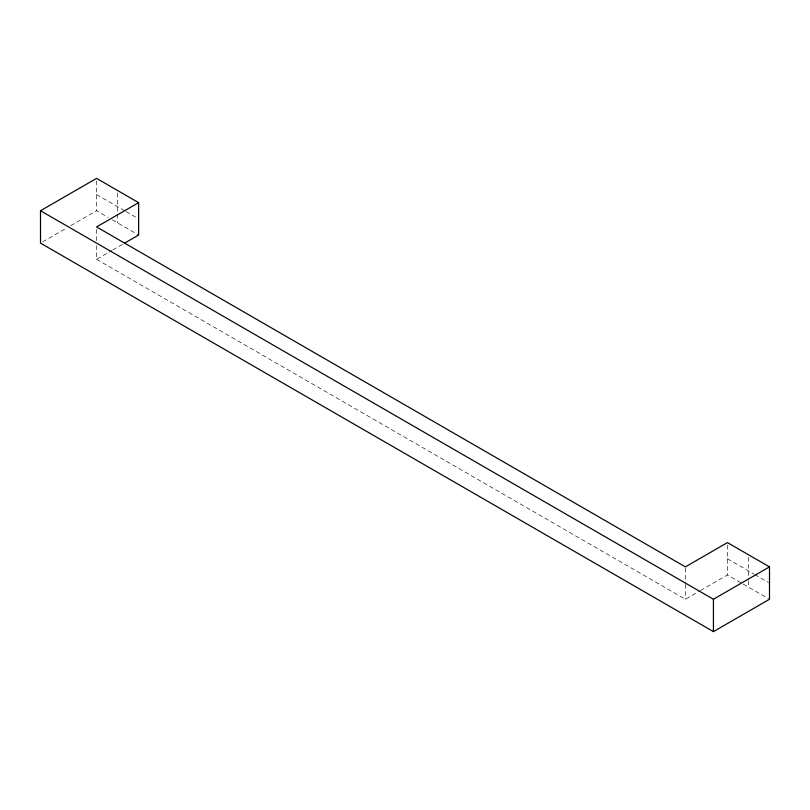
<?xml version="1.0" encoding="UTF-8"?>
<svg xmlns="http://www.w3.org/2000/svg" width="810" height="810" viewBox="0 0 810 810"><rect width="100%" height="100%" fill="white"/><g stroke="black" fill="none" stroke-linecap="round" stroke-linejoin="round"><path stroke-width="0.61" stroke-dasharray="4.05 3.04" d="M42.657 241.876L66.379 228.177M70.693 225.686L96.572 210.742L108.145 217.424M96.572 245.612L96.572 259.311L111.679 250.594M112.752 249.966L122.462 244.367M96.572 259.311L685.381 599.258L699.405 591.158M700.478 590.541L727.441 574.968L742.163 583.473M96.572 194.562L124.963 210.944M126.016 211.552L136.536 217.627M727.441 558.789L753.725 573.956M754.778 574.563L768.447 582.461M112.347 219.854L138.631 235.032M743.215 584.081L768.447 598.651M748.47 557.229L748.47 579.646M748.47 580.891L748.47 587.118M727.441 545.09L727.441 574.968M685.381 568.124L685.381 583.068M685.381 584.314L685.381 599.258M117.602 193.003L117.602 212.929M117.602 214.174L117.602 222.892M96.572 180.863L96.572 210.742M96.572 229.422L96.572 240.631"/><path stroke-width="1.21" d="M138.631 202.652L96.572 226.932L685.381 566.878L727.441 542.599L769.5 566.878L769.5 599.258L713.428 631.628L40.5 243.121L40.5 210.742L96.572 178.372L138.631 202.652L138.631 235.032L124.618 243.121M40.5 210.742L713.428 599.258L769.5 566.878M713.428 599.258L713.428 631.628"/></g></svg>
